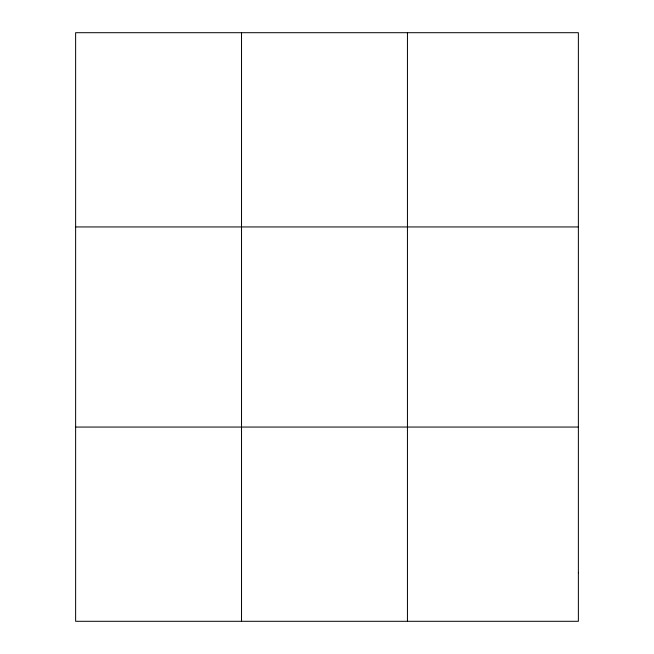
<?xml version="1.0" encoding="UTF-8"?>
<svg xmlns="http://www.w3.org/2000/svg" width="654" height="654" viewBox="0 0 654 654"><rect width="100%" height="100%" fill="white"/><g stroke="black" fill="none" stroke-linecap="round" stroke-linejoin="round"><path stroke-width="0.98" d="M241.53 621.3L241.53 32.7M407.442 621.3L407.442 32.7M75.627 226.938L578.373 226.938M75.627 427.062L578.373 427.062M578.373 572.74L578.373 621.3L75.627 621.3L75.627 32.7L578.373 32.7L578.373 572.74"/></g></svg>
